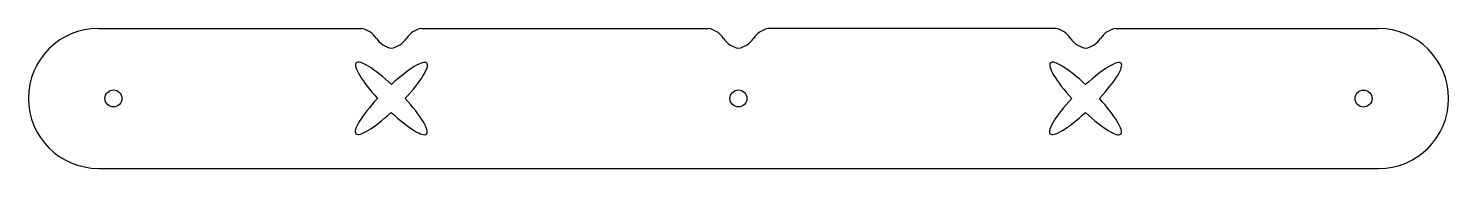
# Model space of a CAD drawing. Header units: millimetres. Extents: x 45 to 329, y -268 to -240.
import ezdxf

# ---------------------------------------------------------------- set-up
doc = ezdxf.new("R2010")
doc.units = ezdxf.units.MM
doc.header["$MEASUREMENT"] = 0

msp = doc.modelspace()

# ---------------------------------------------------------------- linework, layer by layer
at = {"linetype": 'Continuous'}
for p, q in [((59.45, -240.12), (111.97, -240.12)), ((123.97, -240.12), (181.32, -240.12)), ((250.67, -240.12), (193.32, -240.12)), ((262.68, -240.12), (315.2, -240.16)), ((59.45, -268.12), (315.2, -268.16))]:
    msp.add_line(p, q, dxfattribs=at)
at = {"color": 0}
for centre in [(62.45, -254.12), (187.32, -254.14), (312.2, -254.16)]:
    msp.add_circle(centre, 1.7, dxfattribs=at)
at = {"linetype": 'Continuous'}
for centre, radius, start, end in [((59.45, -254.12), 14, 90, 270), ((111.06, -244.74), 4.71, 33.8099, 78.8099), ((124.89, -244.74), 4.71, 101.1901, 146.1901), ((180.41, -244.74), 4.71, 33.8099, 78.8099), ((194.24, -244.74), 4.71, 101.1901, 146.1901), ((249.76, -244.74), 4.71, 33.8099, 78.8099), ((263.59, -244.74), 4.71, 101.1901, 146.1901), ((315.2, -254.16), 14, 270, 90), ((118.85, -239.49), 4.69, 214.2228, 259.2228), ((117.1, -239.49), 4.69, 280.7772, 325.7772), ((188.2, -239.49), 4.69, 214.2228, 259.2228), ((186.45, -239.49), 4.69, 280.7772, 325.7772), ((257.55, -239.49), 4.69, 214.2228, 259.2228), ((255.8, -239.49), 4.69, 280.7772, 325.7772)]:
    msp.add_arc(centre, radius, start, end, dxfattribs=at)
for centre, major_axis, start_param, end_param in [((117.97, -254.13), (7.02, -7.12), 1.769286, 4.517735), ((117.97, -254.13), (7.08, 7.06), 4.908696, 7.655492), ((256.67, -254.15), (7.02, -7.12), 1.769286, 4.517735), ((256.67, -254.15), (7.08, 7.06), 4.908696, 7.655492), ((117.97, -254.13), (7.08, 7.06), 1.767103, 4.513899), ((117.97, -254.13), (7.02, -7.12), 4.910879, 7.657675), ((256.67, -254.15), (7.08, 7.06), 1.767103, 4.513899), ((256.67, -254.15), (7.02, -7.12), 4.910879, 7.657675)]:
    msp.add_ellipse(centre, major_axis=major_axis, ratio=0.2, start_param=start_param, end_param=end_param, dxfattribs=at)

doc.saveas('drawing.dxf')
